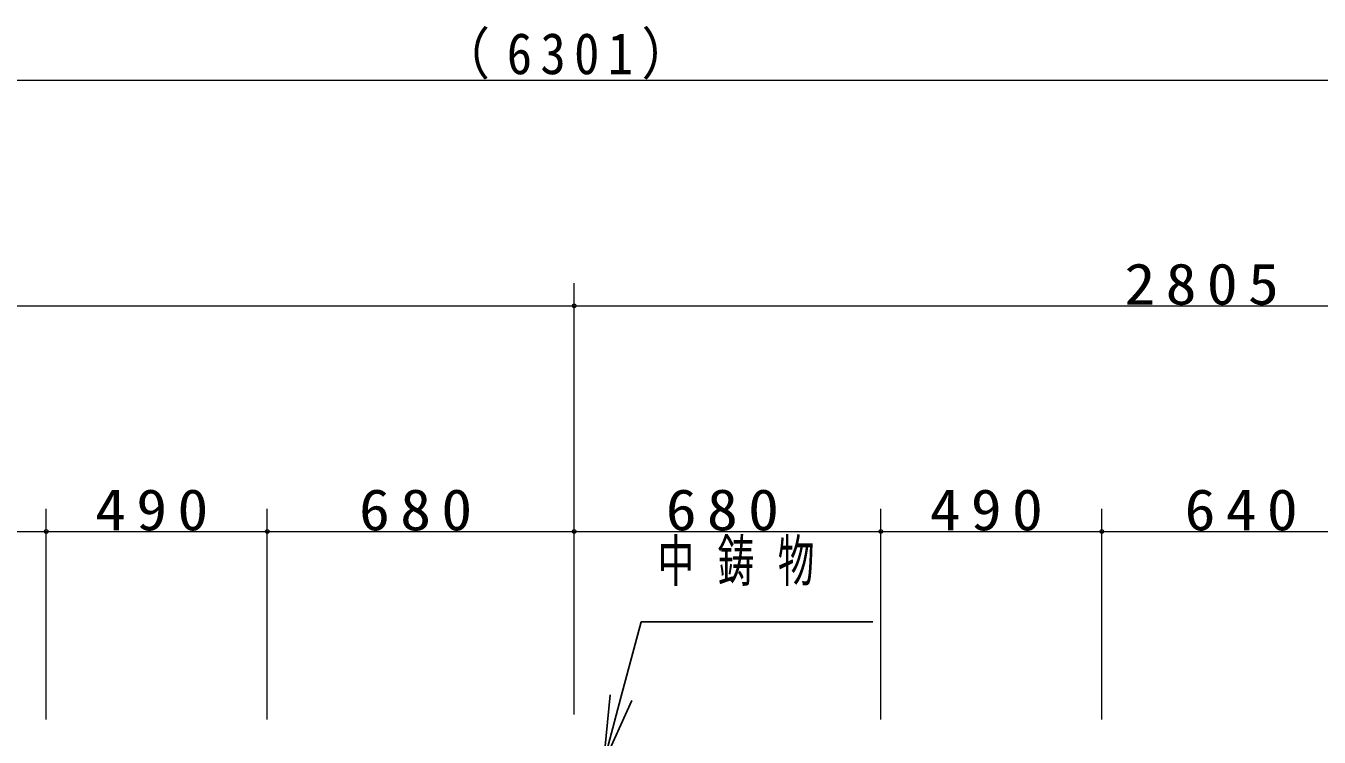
# Model space of a CAD drawing. Units: millimetres at full size. Extents: x -35408 to 50, y -49934 to 13350.
# Drawn here: x -16040 to -13173, y 4949 to 6525 of the extents above; entities that cross this region are included whole.
import ezdxf

# ---------------------------------------------------------------- set-up
doc = ezdxf.new("R2010")
doc.units = ezdxf.units.MM
doc.layers.add('補助', color=2, linetype='Continuous', lineweight=25)
doc.styles.add('ＭＳ ゴシック', font='')
doc.styles.get('ＭＳ ゴシック').set_extended_font_data('MS Gothic')

# ---------------------------------------------------------------- blocks, each defined once
blk = doc.blocks.new('dimension_origin')
at = {"color": 0, "linetype": 'Continuous', "lineweight": -2}
blk.add_circle((0, 0), 1.25, dxfattribs=at)

msp = doc.modelspace()

# ---------------------------------------------------------------- linework, layer by layer
at = {"layer": '補助', "lineweight": 13}
for p, q in [((-17975.675, 6404.75), (-11674.325, 6404.75)), ((-14825, 4999), (-14825, 5954.75)), ((-14825, 4999), (-14825, 5954.75)), ((-17630, 5904.75), (-14825, 5904.75)), ((-14825, 5904.75), (-12020, 5904.75)), ((-15995, 4988.25), (-15995, 5454.75)), ((-15995, 4988.25), (-15995, 5454.75)), ((-15505, 4988.25), (-15505, 5454.75)), ((-15505, 4988.25), (-15505, 5454.75)), ((-14825, 4999), (-14825, 5454.75)), ((-14825, 4999), (-14825, 5454.75)), ((-14145, 4988.25), (-14145, 5454.75)), ((-14145, 4988.25), (-14145, 5454.75)), ((-13655, 4988.25), (-13655, 5454.75)), ((-13655, 4988.25), (-13655, 5454.75)), ((-16635, 5404.75), (-15995, 5404.75)), ((-15995, 5404.75), (-15505, 5404.75)), ((-15505, 5404.75), (-14825, 5404.75)), ((-14825, 5404.75), (-14145, 5404.75)), ((-14145, 5404.75), (-13655, 5404.75)), ((-13655, 5404.75), (-13015, 5404.75))]:
    msp.add_line(p, q, dxfattribs=at)
at = {"layer": '補助'}
for p, q in [((-14721.177, 5036.639), (-14676.199, 5204.5)), ((-14676.199, 5204.5), (-14626.199, 5204.5)), ((-14626.199, 5204.5), (-14162.888, 5204.5)), ((-14745.325, 5043.109), (-14760, 4891.75)), ((-14760, 4891.75), (-14721.177, 5036.639)), ((-14697.029, 5030.168), (-14760, 4891.75))]:
    msp.add_line(p, q, dxfattribs=at)

# ---------------------------------------------------------------- block references
at = {"layer": '補助', "lineweight": 13, "xscale": 3.33, "yscale": 3.33}
for p in [(-14825, 5904.75), (-15995, 5404.75), (-15505, 5404.75), (-14825, 5404.75), (-14145, 5404.75), (-13655, 5404.75)]:
    msp.add_blockref('dimension_origin', p, dxfattribs=at)
at = {"layer": '補助', "lineweight": 13, "xscale": 3.33, "yscale": 3.33, "rotation": 180}
for p in [(-14825, 5904.75), (-15995, 5404.75), (-15505, 5404.75), (-14825, 5404.75), (-14145, 5404.75), (-13655, 5404.75)]:
    msp.add_blockref('dimension_origin', p, dxfattribs=at)

# ---------------------------------------------------------------- texts
at = {"layer": '補助', "char_height": 91.64, "style": 'ＭＳ ゴシック'}
for s, insert, attachment_point in [('\\T1.33;\\W0.9;（6301）', (-14825, 6405.75), 8), ('\\T1.33;\\W1.1;2805', (-13422.5, 5905.75), 8), ('\\T1.33;\\W1.1;490', (-15750, 5405.75), 8), ('\\T1.33;\\W1.1;680', (-15165, 5405.75), 8), ('\\T1.33;\\W1.1;680', (-14485, 5405.75), 8), ('\\T1.33;\\W1.1;490', (-13900, 5405.75), 8), ('\\T1.33;\\W1.1;640', (-13335, 5405.75), 8), ('\\T1.64;\\W0.65;中鋳物', (-14639.949, 5385.75), 1)]:
    msp.add_mtext(s, dxfattribs=dict(at, insert=insert, attachment_point=attachment_point))

doc.saveas('drawing.dxf')
